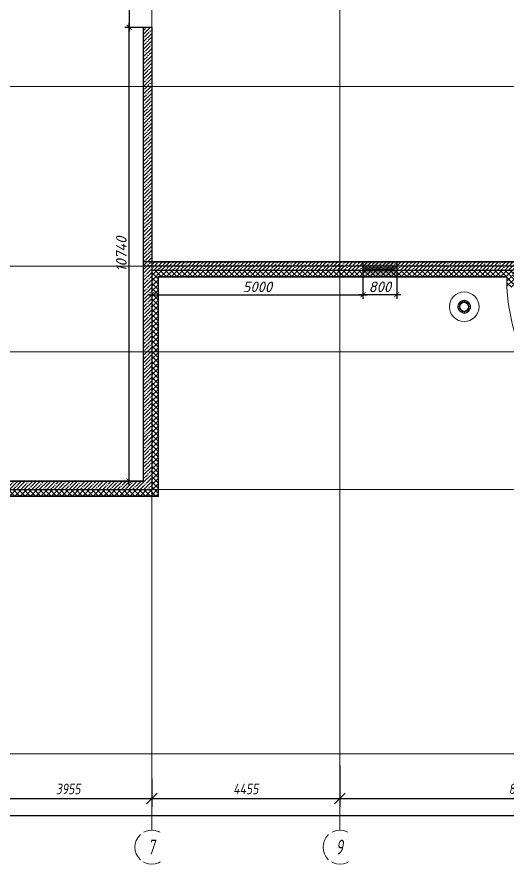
# Model space of a CAD drawing. Extents: x -96705 to 1864084, y -482104 to 235.
# Drawn here: x 1079242 to 1090846, y -158358 to -138311 of the extents above; entities that cross this region are included whole.
import ezdxf

# ---------------------------------------------------------------- set-up
doc = ezdxf.new("R2010")
doc.units = 0
doc.header["$LTSCALE"] = 100
doc.header["$PDMODE"] = 1
doc.header["$PDSIZE"] = 200
doc.linetypes.add('CENTER', pattern=[2, 1.25, -0.25, 0.25, -0.25])
doc.layers.get('Defpoints').update_dxf_attribs({"color": 42})
for name, color, linetype, lineweight in [('АР_Навесной фасад', 5, 'Continuous', 5), ('АР_Окна БЛОК', 250, 'Continuous', 13), ('АР_Оси', 193, 'Continuous', 9), ('АР_Оси размеры', 164, 'Continuous', 9), ('АР_Сущ Несущая стена', 202, 'Continuous', 30), ('АР_тонкая линия', 250, 'Continuous', 0), ('АР_Утеплитель', 250, 'Continuous', 9), ('АР_Штриховка монолит', 250, 'Continuous', 9), ('ОБОРУДОВАНИЕ', 253, 'Continuous', 5)]:
    doc.layers.add(name, color=color, linetype=linetype, lineweight=lineweight)
doc.styles.add('ISOCPEUR', font='isocpeui.ttf', dxfattribs={"height": 250})
doc.styles.add('ГОСТ 2.304', font='CS_Gost2304.shx', dxfattribs={"oblique": 10})
doc.dimstyles.new('R_100', dxfattribs={"dimtxt": 270, "dimasz": 120, "dimexe": 100, "dimexo": 0, "dimgap": 60, "dimtad": 1, "dimdec": 0, "dimrnd": 5, "dimzin": 0, "dimdsep": 46, "dimtxsty": 'ISOCPEUR', "dimblk": 'ARCHTICK', "dimcen": 0, "dimdle": 100, "dimclrd": 256, "dimclre": 256, "dimclrt": 256, "dimadec": 0, "dimazin": 0, "dimtfac": 2, "dimtdec": 0, "dimtofl": 0, "dimtmove": 1, "dimatfit": 3, "dimfxl": 1, "dimtvp": 3, "dimtolj": 1, "dimtzin": 0, "dimarcsym": 0})
doc.dimstyles.new('СПДС', dxfattribs={"dimscale": 100, "dimtxt": 2.5, "dimasz": 2.5, "dimexe": 2, "dimexo": 0.625, "dimgap": 1, "dimtad": 1, "dimdec": 0, "dimrnd": 5, "dimtxsty": 'ГОСТ 2.304', "dimblk": 'OBLIQUE', "dimblk1": 'OBLIQUE', "dimblk2": 'OBLIQUE', "dimcen": 2.5, "dimdle": 2, "dimadec": 0, "dimazin": 2, "dimtfac": 0.75, "dimtdec": 4, "dimtmove": 1, "dimatfit": 3, "dimfxl": 1, "dimtfill": 1, "dimtolj": 1, "dimarcsym": 1})
pattern_1 = [(45, (116217.33, -106593.18), (-61.871843, 61.871843), []), (135, (116217.33, -106593.18), (-61.871843, -61.871843), [])]
pattern_2 = [(45, (731759.35, -210952.4), (-88.388348, 88.388348), []), (45, (731847.74, -210952.4), (-88.388348, 88.388348), [156.25, -31.25, 0, -31.25])]

# ---------------------------------------------------------------- blocks, each defined once
blk = doc.blocks.new('_Oblique')
at = {"color": 0, "linetype": 'ByBlock', "lineweight": -2}
blk.add_line((-0.5, -0.5), (0.5, 0.5), dxfattribs=at)
blk = doc.blocks.new('*D660')
at = {"layer": 'Defpoints', "color": 0, "ltscale": 100, "transparency": 16777216}
for p in [(1078479, -155982), (1082434, -156282), (1082434, -156805)]:
    blk.add_point(p, dxfattribs=at)
at = {"layer": 'АР_Оси размеры', "color": 8, "lineweight": -2, "ltscale": 100, "transparency": 16777216}
for p, q in [((1078479, -156044), (1078479, -157005)), ((1082434, -156345), (1082434, -157005)), ((1078279, -156805), (1082634, -156805))]:
    blk.add_line(p, q, dxfattribs=at)
at = {"layer": 'АР_Оси размеры', "color": 8, "lineweight": -2, "ltscale": 100, "transparency": 16777216, "xscale": 250, "yscale": 250, "zscale": 250, "rotation": 180}
blk.add_blockref('_Oblique', (1078479, -156805), dxfattribs=at)
at = {"layer": 'АР_Оси размеры', "color": 8, "lineweight": -2, "ltscale": 100, "transparency": 16777216, "xscale": 250, "yscale": 250, "zscale": 250}
blk.add_blockref('_Oblique', (1082434, -156805), dxfattribs=at)
at = {"layer": 'АР_Оси размеры', "color": 8, "ltscale": 100, "transparency": 16777216, "insert": (1080456, -156580), "char_height": 250, "attachment_point": 5, "style": 'ГОСТ 2.304', "bg_fill": 3, "box_fill_scale": 1.1, "bg_fill_color": 256, "bg_fill_true_color": 13158600, "bg_fill_transparency": 0}
blk.add_mtext('\\A1;3955', dxfattribs=at)
blk = doc.blocks.new('*D661')
at = {"layer": 'Defpoints', "color": 0, "ltscale": 100, "transparency": 16777216}
for p in [(1086889, -155964), (1082434, -156282), (1086889, -156805)]:
    blk.add_point(p, dxfattribs=at)
at = {"layer": 'АР_Оси размеры', "color": 8, "lineweight": -2, "ltscale": 100, "transparency": 16777216}
for p, q in [((1086889, -156026), (1086889, -157005)), ((1082434, -156345), (1082434, -157005)), ((1082234, -156805), (1087089, -156805))]:
    blk.add_line(p, q, dxfattribs=at)
at = {"layer": 'АР_Оси размеры', "color": 8, "lineweight": -2, "ltscale": 100, "transparency": 16777216, "xscale": 250, "yscale": 250, "zscale": 250, "rotation": 180}
blk.add_blockref('_Oblique', (1082434, -156805), dxfattribs=at)
at = {"layer": 'АР_Оси размеры', "color": 8, "lineweight": -2, "ltscale": 100, "transparency": 16777216, "xscale": 250, "yscale": 250, "zscale": 250}
blk.add_blockref('_Oblique', (1086889, -156805), dxfattribs=at)
at = {"layer": 'АР_Оси размеры', "color": 8, "ltscale": 100, "transparency": 16777216, "insert": (1084661, -156580), "char_height": 250, "attachment_point": 5, "style": 'ГОСТ 2.304', "bg_fill": 3, "box_fill_scale": 1.1, "bg_fill_color": 256, "bg_fill_true_color": 13158600, "bg_fill_transparency": 0}
blk.add_mtext('\\A1;4455', dxfattribs=at)
blk = doc.blocks.new('*D662')
at = {"layer": 'Defpoints', "color": 0, "ltscale": 100, "transparency": 16777216}
for p in [(1086889, -155964), (1095459, -155964), (1095459, -156805)]:
    blk.add_point(p, dxfattribs=at)
at = {"layer": 'АР_Оси размеры', "color": 8, "lineweight": -2, "ltscale": 100, "transparency": 16777216}
for p, q in [((1086889, -156026), (1086889, -157005)), ((1095459, -156026), (1095459, -157005)), ((1086689, -156805), (1095659, -156805))]:
    blk.add_line(p, q, dxfattribs=at)
at = {"layer": 'АР_Оси размеры', "color": 8, "lineweight": -2, "ltscale": 100, "transparency": 16777216, "xscale": 250, "yscale": 250, "zscale": 250, "rotation": 180}
blk.add_blockref('_Oblique', (1086889, -156805), dxfattribs=at)
at = {"layer": 'АР_Оси размеры', "color": 8, "lineweight": -2, "ltscale": 100, "transparency": 16777216, "xscale": 250, "yscale": 250, "zscale": 250}
blk.add_blockref('_Oblique', (1095459, -156805), dxfattribs=at)
at = {"layer": 'АР_Оси размеры', "color": 8, "ltscale": 100, "transparency": 16777216, "insert": (1091174, -156580), "char_height": 250, "attachment_point": 5, "style": 'ГОСТ 2.304', "bg_fill": 3, "box_fill_scale": 1.1, "bg_fill_color": 256, "bg_fill_true_color": 13158600, "bg_fill_transparency": 0}
blk.add_mtext('\\A1;8570', dxfattribs=at)
blk = doc.blocks.new('*D638')
at = {"layer": 'Defpoints', "color": 0, "ltscale": 100, "transparency": 16777216}
for p in [(1129729, -157207), (1061314, -157533), (1129729, -157533)]:
    blk.add_point(p, dxfattribs=at)
at = {"layer": 'АР_Оси размеры', "color": 8, "lineweight": -2, "ltscale": 100, "transparency": 16777216}
for p, q in [((1061314, -157470), (1061314, -157007)), ((1129729, -157470), (1129729, -157007)), ((1061114, -157207), (1129929, -157207))]:
    blk.add_line(p, q, dxfattribs=at)
at = {"layer": 'АР_Оси размеры', "color": 8, "lineweight": -2, "ltscale": 100, "transparency": 16777216, "xscale": 250, "yscale": 250, "zscale": 250, "rotation": 180}
blk.add_blockref('_Oblique', (1061314, -157207), dxfattribs=at)
at = {"layer": 'АР_Оси размеры', "color": 8, "lineweight": -2, "ltscale": 100, "transparency": 16777216, "xscale": 250, "yscale": 250, "zscale": 250}
blk.add_blockref('_Oblique', (1129729, -157207), dxfattribs=at)
at = {"layer": 'АР_Оси размеры', "color": 8, "ltscale": 100, "transparency": 16777216, "insert": (1095521, -156982), "char_height": 250, "attachment_point": 5, "style": 'ГОСТ 2.304', "bg_fill": 3, "box_fill_scale": 1.1, "bg_fill_color": 256, "bg_fill_true_color": 13158600, "bg_fill_transparency": 0}
blk.add_mtext('\\A1;68415', dxfattribs=at)
blk = doc.blocks.new('_ArchTick')
at = {"color": 8, "linetype": 'ByBlock', "const_width": 0.15}
blk.add_lwpolyline([(-0.5, -0.5), (0.5, 0.5)], dxfattribs=at)
blk = doc.blocks.new('*D1075')
at = {"layer": 'Defpoints', "color": 8, "lineweight": -2, "ltscale": 100, "transparency": 16777216}
for p, q in [((1082434, -144307), (1082434, -144984)), ((1087434, -144307), (1087434, -144984)), ((1082334, -144884), (1087534, -144884))]:
    blk.add_line(p, q, dxfattribs=at)
at = {"layer": 'Defpoints', "color": 0, "ltscale": 100, "transparency": 16777216}
for p in [(1082434, -144307), (1087434, -144307), (1087434, -144884)]:
    blk.add_point(p, dxfattribs=at)
at = {"layer": 'Defpoints', "color": 8, "lineweight": -2, "ltscale": 100, "transparency": 16777216, "xscale": 120, "yscale": 120, "zscale": 120, "rotation": 180}
blk.add_blockref('_ArchTick', (1082434, -144884), dxfattribs=at)
at = {"layer": 'Defpoints', "color": 8, "lineweight": -2, "ltscale": 100, "transparency": 16777216, "xscale": 120, "yscale": 120, "zscale": 120}
blk.add_blockref('_ArchTick', (1087434, -144884), dxfattribs=at)
at = {"layer": 'Defpoints', "color": 8, "lineweight": 30, "ltscale": 100, "transparency": 16777216, "insert": (1084934, -144699), "char_height": 250, "attachment_point": 5, "style": 'ISOCPEUR'}
blk.add_mtext('\\A1;5000', dxfattribs=at)
blk = doc.blocks.new('*D1076')
at = {"layer": 'Defpoints', "color": 8, "lineweight": -2, "ltscale": 100, "transparency": 16777216}
for p, q in [((1087434, -144467), (1087434, -144984)), ((1088234, -144467), (1088234, -144984)), ((1088334, -144884), (1087334, -144884))]:
    blk.add_line(p, q, dxfattribs=at)
at = {"layer": 'Defpoints', "color": 0, "ltscale": 100, "transparency": 16777216}
for p in [(1087434, -144467), (1088234, -144467), (1087434, -144884)]:
    blk.add_point(p, dxfattribs=at)
at = {"layer": 'Defpoints', "color": 8, "lineweight": -2, "ltscale": 100, "transparency": 16777216, "xscale": 120, "yscale": 120, "zscale": 120, "rotation": 180}
blk.add_blockref('_ArchTick', (1087434, -144884), dxfattribs=at)
at = {"layer": 'Defpoints', "color": 8, "lineweight": -2, "ltscale": 100, "transparency": 16777216, "xscale": 120, "yscale": 120, "zscale": 120}
blk.add_blockref('_ArchTick', (1088234, -144884), dxfattribs=at)
at = {"layer": 'Defpoints', "color": 8, "lineweight": 30, "ltscale": 100, "transparency": 16777216, "insert": (1087834, -144699), "char_height": 250, "attachment_point": 5, "style": 'ISOCPEUR'}
blk.add_mtext('\\A1;800', dxfattribs=at)
blk = doc.blocks.new('*D1093')
at = {"layer": 'Defpoints', "color": 8, "lineweight": -2, "ltscale": 100, "transparency": 16777216}
for p, q in [((1081900, -149397), (1081900, -138457)), ((1082234, -138557), (1081800, -138557)), ((1082234, -149297), (1081800, -149297))]:
    blk.add_line(p, q, dxfattribs=at)
at = {"layer": 'Defpoints', "color": 0, "ltscale": 100, "transparency": 16777216}
for p in [(1081900, -138557), (1082234, -138557), (1082234, -149297)]:
    blk.add_point(p, dxfattribs=at)
at = {"layer": 'Defpoints', "color": 8, "lineweight": -2, "ltscale": 100, "transparency": 16777216, "xscale": 120, "yscale": 120, "zscale": 120}
for p, rotation in [((1081900, -138557), 90), ((1081900, -149297), 270)]:
    blk.add_blockref('_ArchTick', p, dxfattribs=dict(at, rotation=rotation))
at = {"layer": 'Defpoints', "color": 8, "lineweight": 30, "ltscale": 100, "transparency": 16777216, "insert": (1081714, -143927), "char_height": 250, "attachment_point": 5, "rotation": 90, "style": 'ISOCPEUR'}
blk.add_mtext('\\A1;10740', dxfattribs=at)
blk = doc.blocks.new('*D1094')
at = {"layer": 'Defpoints', "color": 8, "lineweight": -2, "ltscale": 100, "transparency": 16777216}
for p, q in [((1082234, -137087), (1081800, -137087)), ((1081900, -136987), (1081900, -138657)), ((1082234, -138557), (1081800, -138557))]:
    blk.add_line(p, q, dxfattribs=at)
at = {"layer": 'Defpoints', "color": 0, "ltscale": 100, "transparency": 16777216}
for p in [(1082234, -137087), (1081900, -138557), (1082234, -138557)]:
    blk.add_point(p, dxfattribs=at)
at = {"layer": 'Defpoints', "color": 8, "lineweight": -2, "ltscale": 100, "transparency": 16777216, "xscale": 120, "yscale": 120, "zscale": 120}
for p, rotation in [((1081900, -137087), 90), ((1081900, -138557), 270)]:
    blk.add_blockref('_ArchTick', p, dxfattribs=dict(at, rotation=rotation))
at = {"layer": 'Defpoints', "color": 8, "lineweight": 30, "ltscale": 100, "transparency": 16777216, "insert": (1081714, -137822), "char_height": 250, "attachment_point": 5, "rotation": 90, "style": 'ISOCPEUR'}
blk.add_mtext('\\A1;1470', dxfattribs=at)
blk = doc.blocks.new('M_Сток крыши - Сетчатый фильтр 380 мм - Слив 200 мм 2-3193379-Кровля')
at = {"layer": 'ОБОРУДОВАНИЕ', "color": 8, "lineweight": 20, "flags": 128}
for points in [[(-152, 9), (-132, 9), (-112, 9)], [(-108, 31), (-127, 37), (-146, 44)], [(-142, 56), (-123, 49), (-104, 43)], [(-93, 63), (-109, 74), (-126, 86)], [(-118, 96), (-102, 85), (-86, 73)], [(-70, 88), (-82, 104), (-93, 120)], [(-83, 128), (-71, 112), (-59, 95)], [(-40, 105), (-46, 124), (-52, 143)], [(-40, 147), (-34, 128), (-28, 109)], [(-6, 112), (-6, 132), (-6, 152)], [(6, 152), (6, 132), (6, 112)], [(28, 109), (34, 128), (40, 147)], [(52, 143), (46, 124), (40, 105)], [(59, 95), (71, 112), (83, 128)], [(93, 120), (82, 104), (70, 88)], [(86, 73), (102, 85), (118, 96)], [(126, 86), (109, 74), (93, 63)], [(104, 43), (123, 49), (142, 56)], [(146, 44), (127, 37), (108, 31)], [(112, 9), (132, 9), (152, 9)], [(-112, -4), (-132, -4), (-152, -4)], [(-147, -38), (-128, -32), (-109, -26)], [(-106, -38), (-125, -44), (-144, -51)], [(-128, -82), (-112, -71), (-96, -59)], [(-88, -69), (-105, -81), (-121, -93)], [(-96, -118), (-84, -102), (-72, -86)], [(-62, -94), (-74, -110), (-86, -126)], [(-54, -143), (-48, -124), (-42, -104)], [(-29, -108), (-36, -128), (-42, -147)], [(-6, -152), (-6, -132), (-6, -112)], [(6, -112), (6, -132), (6, -152)], [(42, -147), (36, -128), (29, -108)], [(42, -104), (48, -124), (54, -143)], [(86, -126), (74, -110), (62, -94)], [(72, -86), (84, -102), (96, -118)], [(121, -93), (105, -81), (88, -69)], [(96, -59), (112, -71), (128, -82)], [(144, -51), (125, -44), (106, -38)], [(109, -26), (128, -32), (147, -38)], [(152, -4), (132, -4), (112, -4)]]:
    blk.add_lwpolyline(points, dxfattribs=at)
at = {"layer": 'ОБОРУДОВАНИЕ', "color": 8, "lineweight": 20}
for radius, start, end in [(350, 360, 180), (152, 163.3962, 176.5684), (152, 145.5443, 158.6195), (152, 127.775, 140.7677), (112, 175.3454, 180), (112, 157.4148, 163.893), (102, 360, 180), (112, 139.6161, 146.0938), (152, 110.0657, 122.9987), (112, 121.9295, 128.4067), (152, 92.388, 105.2896), (112, 104.3243, 110.801), (112, 86.7618, 93.2382), (152, 74.7104, 87.612), (112, 69.199, 75.6757), (152, 57.0013, 69.9343), (112, 51.5933, 58.0705), (112, 33.9062, 40.3839), (152, 39.2323, 52.225), (112, 16.107, 22.5852), (112, 360, 4.6546), (152, 21.3805, 34.4557), (152, 3.4316, 16.6038), (350, 180, 360), (152, 181.3452, 194.6195), (152, 199.3962, 212.7677), (152, 217.5443, 230.9987), (112, 180, 181.8238), (112, 193.4148, 199.893), (102, 180, 360), (112, 211.6161, 218.0938), (152, 235.775, 249.2896), (112, 229.9295, 236.4067), (112, 248.3243, 254.801), (152, 254.0657, 267.612), (112, 266.7618, 273.2382), (152, 272.388, 285.9343), (112, 285.199, 291.6757), (152, 290.7104, 304.225), (112, 303.5933, 310.0705), (112, 321.9062, 328.3839), (152, 309.0013, 322.4557), (112, 340.107, 346.5852), (112, 358.1762, 360), (152, 327.2323, 340.6038), (152, 345.3805, 358.6548)]:
    blk.add_arc((0, 0), radius, start, end, dxfattribs=at)
blk = doc.blocks.new('*U416')
h = blk.add_hatch(color=8)
h.dxf.hatch_style = 1
h.paths.add_polyline_path([(-800, -140), (0, -140), (0, 220), (-800, 220)])
at = {"color": 8, "lineweight": 30}
for p, q in [((-800, -140), (-800, 220)), ((0, -140), (0, 220))]:
    blk.add_line(p, q, dxfattribs=at)
at = {"color": 8}
for p, q in [((0, 220), (-800, 220)), ((-800, 70), (0, 70)), ((-800, 0), (0, 0)), ((-730, 0), (-730, 70)), ((-730, 35), (-70, 35)), ((-70, 0), (-70, 70)), ((-800, -140), (0, -140)), ((-800, -140), (-800, -140)), ((-800, -140), (-800, -140)), ((0, -140), (0, -140)), ((0, -140), (0, -140))]:
    blk.add_line(p, q, dxfattribs=at)

msp = doc.modelspace()

# ---------------------------------------------------------------- hatches: boundary and pattern name
at = {"layer": 'АР_Утеплитель', "ltscale": 100}
h = msp.add_hatch(dxfattribs=at)
h.set_pattern_fill('ANSI37', color=8, scale=700)
h.set_pattern_definition(pattern_1)
edge = h.paths.add_edge_path()
edge.add_line((1100304.2, -144706.7), (1100454.7, -144706.7))
edge.add_arc((1095664.7, -144409.7), 4799.2, 356.45146, 359.43836)
edge.add_line((1100463.7, -144456.7), (1108699, -144456.7))
edge.add_line((1108699, -144456.7), (1108699, -149646.7))
edge.add_line((1108699, -149646.7), (1116579, -149646.7))
edge.add_line((1116579, -149646.7), (1116579, -155996.7))
edge.add_line((1116579, -155996.7), (1129978.9, -155996.7))
edge.add_line((1129978.9, -155996.7), (1129979, -145986.7))
edge.add_line((1129979, -145986.7), (1123629, -145986.7))
edge.add_line((1123629, -145986.7), (1123629, -128116.7))
edge.add_line((1123629, -128116.7), (1113129, -128116.7))
edge.add_line((1113129, -128116.7), (1113129, -124151.7))
edge.add_line((1113129, -124151.7), (1078029, -124151.7))
edge.add_line((1078029, -124151.7), (1078029, -128116.7))
edge.add_line((1078029, -128116.7), (1073203.8, -128116.7))
edge.add_line((1073203.8, -128116.7), (1073203.8, -128266.7))
edge.add_line((1073203.8, -128266.7), (1078179, -128266.7))
edge.add_line((1078179, -128266.7), (1078179, -124301.7))
edge.add_line((1078179, -124301.7), (1112979, -124301.7))
edge.add_line((1112979, -124301.7), (1112979, -128266.7))
edge.add_line((1112979, -128266.7), (1123479, -128266.7))
edge.add_line((1123479, -128266.7), (1123479, -146136.7))
edge.add_line((1123479, -146136.7), (1129829, -146136.7))
edge.add_line((1129829, -146136.7), (1129828.9, -155846.7))
edge.add_line((1129828.9, -155846.7), (1116729, -155846.7))
edge.add_line((1116729, -155846.7), (1116729, -149496.7))
edge.add_line((1116729, -149496.7), (1108849, -149496.7))
edge.add_line((1108849, -149496.7), (1108849, -144306.7))
edge.add_line((1108849, -144306.7), (1100313.7, -144306.7))
edge.add_arc((1095501.5, -144393.2), 4812.9, -3.73457, 1.02993, ccw=False)
h = msp.add_hatch(dxfattribs=at)
h.set_pattern_fill('ANSI37', color=8, scale=700)
h.set_pattern_definition(pattern_1)
edge = h.paths.add_edge_path()
edge.add_line((1090851.3, -144706.2), (1091001.4, -144706.7))
edge.add_arc((1056818.1, -144506.7), 34183.8, 359.66478, 360.33522)
edge.add_line((1091001.4, -144306.7), (1082434, -144306.7))
edge.add_line((1082434, -144306.7), (1082434, -149496.7))
edge.add_line((1082434, -149496.7), (1074314, -149496.7))
edge.add_line((1074314, -149496.7), (1074314, -155846.7))
edge.add_line((1074314, -155846.7), (1061214, -155846.7))
edge.add_line((1061214, -155846.7), (1061213.9, -146136.7))
edge.add_line((1061213.9, -146136.7), (1067564, -146136.7))
edge.add_line((1067564, -146136.7), (1067564, -128266.7))
edge.add_line((1067564, -128266.7), (1078179, -128266.7))
edge.add_line((1078179, -128266.7), (1078179, -128116.7))
edge.add_line((1078179, -128116.7), (1067414, -128116.7))
edge.add_line((1067414, -128116.7), (1067414, -145986.7))
edge.add_line((1067414, -145986.7), (1061063.9, -145986.7))
edge.add_line((1061063.9, -145986.7), (1061064, -155996.7))
edge.add_line((1061064, -155996.7), (1074464, -155996.7))
edge.add_line((1074464, -155996.7), (1074464, -149646.7))
edge.add_line((1074464, -149646.7), (1082584, -149646.7))
edge.add_line((1082584, -149646.7), (1082584, -144456.7))
edge.add_line((1082584, -144456.7), (1090851.4, -144456.7))
edge.add_arc((86893.9, -144519.1), 1003957.4, -0.0106768, 0.0035589, ccw=False)
at = {"layer": 'АР_Штриховка монолит', "ltscale": 100}
h = msp.add_hatch(dxfattribs=at)
h.set_pattern_fill('ANSI35', color=8, scale=500)
h.set_pattern_definition(pattern_2)
h.paths.add_polyline_path([(1082434, -144306.7), (1082434, -144106.7), (1082434, -139956.7), (1082434, -139756.7), (1082434, -138556.7), (1082234, -138556.7), (1082234, -149296.7), (1082234, -149496.7), (1082434, -149496.7)])
h = msp.add_hatch(dxfattribs=at)
h.set_pattern_fill('ANSI35', color=8, scale=500)
h.set_pattern_definition(pattern_2)
h.paths.add_polyline_path([(1082234, -149296.7), (1078479, -149296.7), (1078479, -141876.7), (1078279, -141876.7), (1078279, -149296.7), (1074339, -149296.7), (1074339, -149496.7), (1082234, -149496.7)])
h = msp.add_hatch(dxfattribs=at)
h.set_pattern_fill('ANSI35', color=8, scale=500)
h.set_pattern_definition(pattern_2)
h.paths.add_polyline_path([(1091001.6, -144706.7), (1091403.5, -144706.7), (1091403.5, -144306.7), (1093147, -144306.7), (1093147, -144106.7), (1082434, -144106.7), (1082434, -144306.7), (1091001.4, -144306.7)])

# ---------------------------------------------------------------- linework, layer by layer
at = {"layer": 'Defpoints', "color": 8, "lineweight": 30, "ltscale": 100}
msp.add_lwpolyline([(1109049, -144206.7), (1082234, -144206.7), (1082234, -149296.7), (1073957.4, -149296.7), (1073957.4, -155646.7), (1061414, -155646.7)], dxfattribs=at)
at = {"layer": 'АР_Навесной фасад', "color": 8, "ltscale": 100}
for p, q in [((1082584, -144456.7), (1090851.4, -144456.7)), ((1082584, -144456.7), (1082584, -149646.7)), ((1082594, -144466.7), (1090841.4, -144466.7)), ((1082594, -144466.7), (1082594, -149656.7)), ((1074464, -149646.7), (1082584, -149646.7)), ((1074474, -149656.7), (1082594, -149656.7))]:
    msp.add_line(p, q, dxfattribs=at)
msp.add_lwpolyline([(1090841.4, -144706.7), (1090841.4, -144466.7)], dxfattribs=at)
at = {"layer": 'АР_Оси', "color": 8, "linetype": 'CENTER', "ltscale": 1000}
for p, q in [((1082434, -157558), (1082434, -123250.5)), ((1086889, -157558), (1086889, -123250.5)), ((1048750.2, -139956.7), (1132347.4, -139956.7)), ((1048750.2, -144206.7), (1132347.4, -144206.7)), ((1048750.2, -146236.7), (1132347.4, -146236.7)), ((1048750.2, -149496.7), (1132347.4, -149496.7)), ((1048750.2, -155746.7), (1132347.4, -155746.7))]:
    msp.add_line(p, q, dxfattribs=at)
at = {"layer": 'АР_Оси', "color": 8, "ltscale": 0.5}
for centre in [(1082434, -157958), (1086889, -157958)]:
    msp.add_circle(centre, 400, dxfattribs=at)
at = {"layer": 'АР_Сущ Несущая стена', "color": 8, "ltscale": 100}
for p, q in [((1082234, -138556.7), (1082234, -149296.7)), ((1082234, -138556.7), (1082434, -138556.7)), ((1082434, -138556.7), (1082434, -139956.7)), ((1082434, -139956.7), (1082434, -144106.7)), ((1082434, -144106.7), (1093147, -144106.7)), ((1082434, -144306.7), (1091001.4, -144306.7)), ((1082434, -144306.7), (1082434, -149496.7)), ((1078479, -149296.7), (1082234, -149296.7)), ((1074314, -149496.7), (1082434, -149496.7))]:
    msp.add_line(p, q, dxfattribs=at)
msp.add_lwpolyline([(1091404.7, -144106.7), (1082234, -144106.7), (1082234, -149296.7), (1074114, -149296.7), (1074114.2, -155646.7), (1061414, -155646.7), (1061413.6, -146336.7), (1067764, -146336.7), (1067764, -128466.7), (1078479, -128466.7), (1078479, -124601.7), (1112679, -124601.7)], dxfattribs=at)
at = {"layer": 'АР_тонкая линия', "color": 8, "ltscale": 100}
msp.add_arc((1095665.3, -144437.9), 4831.5, 183.1899, 222.41057, dxfattribs=at)

# ---------------------------------------------------------------- block references
at = {"layer": 'АР_Окна БЛОК', "color": 8, "xscale": -1, "rotation": 180}
msp.add_blockref('*U416', (1088234, -144246.7), dxfattribs=at)
at = {"layer": 'ОБОРУДОВАНИЕ', "color": 8, "rotation": 270}
msp.add_blockref('M_Сток крыши - Сетчатый фильтр 380 мм - Слив 200 мм 2-3193379-Кровля', (1089831.6, -145168.7), dxfattribs=at)

# ---------------------------------------------------------------- dimensions: what is measured, and where the dimension line sits
at = {"layer": 'Defpoints', "color": 8, "lineweight": 30, "ltscale": 100}
for p1, picture, middle in [((1082234, -137086.7), '*D1094', (1081713.7, -137821.7)), ((1082234, -149296.7), '*D1093', (1081713.7, -143926.7))]:
    dim = msp.add_linear_dim(base=(1081900.4, -138556.7), p1=p1, p2=(1082234, -138556.7), angle=90, dimstyle='R_100', override={"dimpost": '\\X', "dimclrd": 8, "dimclre": 8, "dimclrt": 8, "dimfxl": 2.5, "dimarcsym": 1}, dxfattribs=at)
    dim.commit()
    dim.dimension.update_dxf_attribs({"geometry": picture, "text_midpoint": middle})
for p1, p2, picture, middle in [((1082434, -144306.7), (1087434, -144306.7), '*D1075', (1084934, -144698.9)), ((1088234, -144466.7), (1087434, -144466.7), '*D1076', (1087834, -144698.9))]:
    dim = msp.add_linear_dim(base=(1087434, -144883.9), p1=p1, p2=p2, dimstyle='R_100', override={"dimpost": '\\X', "dimclrd": 8, "dimclre": 8, "dimclrt": 8, "dimfxl": 2.5, "dimarcsym": 1}, dxfattribs=at)
    dim.commit()
    dim.dimension.update_dxf_attribs({"geometry": picture, "text_midpoint": middle})

# ---------------------------------------------------------------- next in the draw order: texts
at = {"layer": 'АР_Оси', "color": 8, "char_height": 350, "attachment_point": 1, "line_spacing_factor": 1.149209, "style": 'ГОСТ 2.304', "bg_fill": 2}
for s, insert in [('{\\W0.8;7}', (1082347.3, -157780.2)), ('{\\W0.8;9}', (1086794.3, -157780.2))]:
    msp.add_mtext(s, dxfattribs=dict(at, insert=insert))

# ---------------------------------------------------------------- next in the draw order: dimensions: what is measured, and where the dimension line sits
at = {"layer": 'АР_Оси размеры', "color": 8, "ltscale": 100}
dim = msp.add_linear_dim(base=(1082434, -156805.3), p1=(1078479, -155981.5), p2=(1082434, -156282.3), dimstyle='СПДС', override={"dimclrd": 8, "dimclre": 8, "dimclrt": 8}, dxfattribs=at)
dim.commit()
dim.dimension.update_dxf_attribs({"geometry": '*D660', "text_midpoint": (1080456.5, -156580.3)})

# ---------------------------------------------------------------- next in the draw order: dimensions: what is measured, and where the dimension line sits
dim = msp.add_linear_dim(base=(1086889, -156805.3), p1=(1082434, -156282.3), p2=(1086889, -155963.5), dimstyle='СПДС', override={"dimclrd": 8, "dimclre": 8, "dimclrt": 8}, dxfattribs=at)
dim.commit()
dim.dimension.update_dxf_attribs({"geometry": '*D661', "text_midpoint": (1084661.5, -156580.3)})

# ---------------------------------------------------------------- next in the draw order: dimensions: what is measured, and where the dimension line sits
dim = msp.add_linear_dim(base=(1095459, -156805.3), p1=(1086889, -155963.5), p2=(1095459, -155963.5), dimstyle='СПДС', override={"dimclrd": 8, "dimclre": 8, "dimclrt": 8}, dxfattribs=at)
dim.commit()
dim.dimension.update_dxf_attribs({"geometry": '*D662', "text_midpoint": (1091174, -156580.3)})

# ---------------------------------------------------------------- next in the draw order: dimensions: what is measured, and where the dimension line sits
dim = msp.add_linear_dim(base=(1129729, -157207.4), p1=(1061314, -157533), p2=(1129729, -157533), dimstyle='СПДС', override={"dimclrd": 8, "dimclre": 8, "dimclrt": 8}, dxfattribs=at)
dim.commit()
dim.dimension.update_dxf_attribs({"geometry": '*D638', "text_midpoint": (1095521.5, -156982.4)})

doc.saveas('drawing.dxf')
